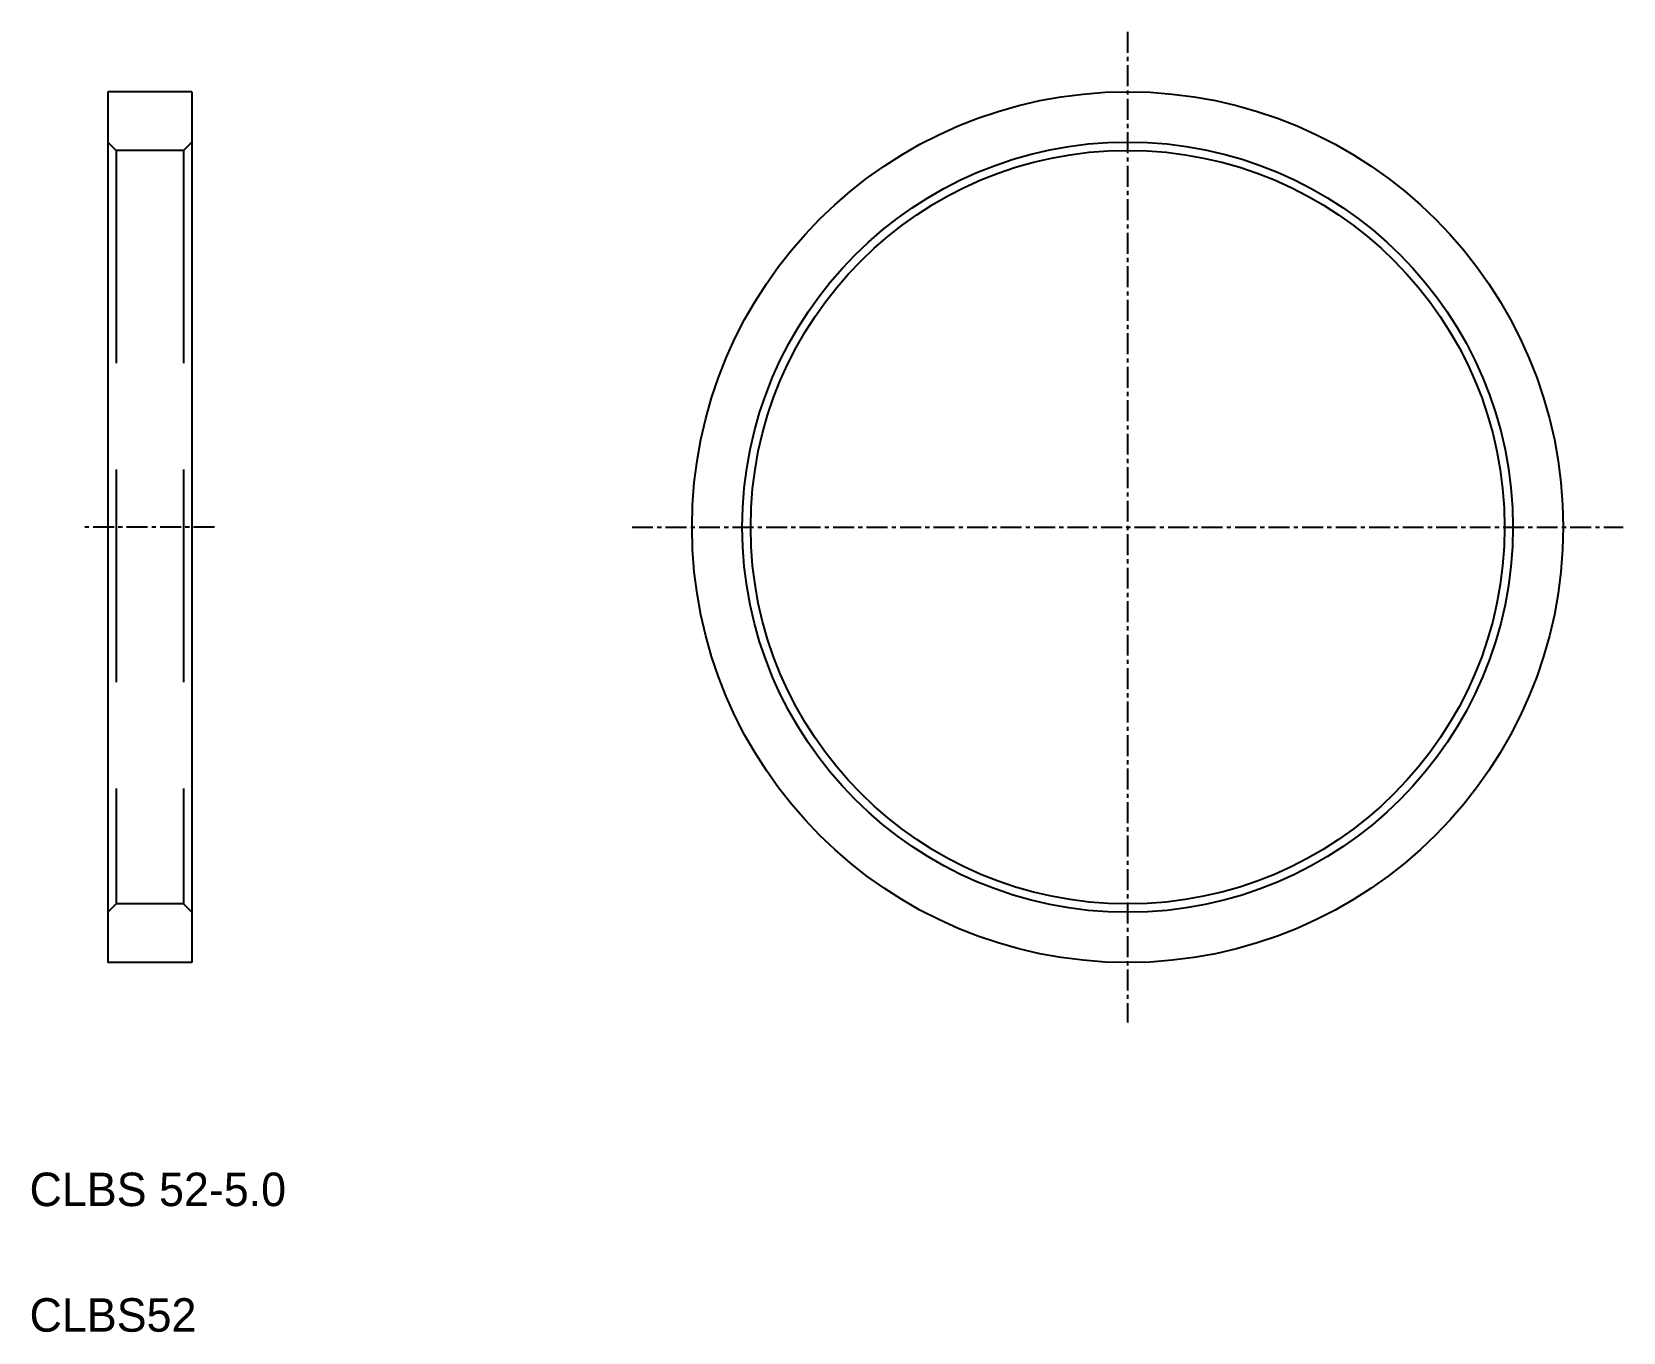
# Model space of a CAD drawing. Extents: x 146.9 to 241.9, y 81.1 to 158.7.
import ezdxf

# ---------------------------------------------------------------- set-up
doc = ezdxf.new("R2010")
doc.units = 0
doc.linetypes.add('CENTER', pattern=[2, 1.25, -0.25, 0.25, -0.25])
doc.linetypes.add('DASHED', pattern=[19.05, 12.7, -6.35])
doc.layers.get('0').update_dxf_attribs({"linetype": 'CONTINUOUS'})
doc.layers.add('CENTER', color=1, linetype='CENTER')

msp = doc.modelspace()

# ---------------------------------------------------------------- linework, layer by layer
for p, q in [((151.441, 155.134), (151.441, 103.134)), ((156.441, 155.134), (151.441, 155.134)), ((153.941, 155.134), (153.941, 155.134)), ((155.191, 155.134), (155.191, 155.134)), ((156.441, 155.134), (156.441, 103.134)), ((156.441, 103.134), (151.441, 103.134))]:
    msp.add_line(p, q)
at = {"color": 3, "linetype": 'DASHED'}
for p, q in [((151.941, 151.634), (151.441, 152.134)), ((155.941, 151.634), (156.441, 152.134)), ((151.941, 151.634), (151.941, 106.634)), ((155.941, 151.634), (151.941, 151.634)), ((155.941, 151.634), (155.941, 106.634)), ((151.941, 106.634), (151.441, 106.134)), ((155.941, 106.634), (151.941, 106.634)), ((155.941, 106.634), (156.441, 106.134))]:
    msp.add_line(p, q, dxfattribs=at)
for radius in [26, 23, 22.5]:
    msp.add_circle((212.305, 129.134), radius)
at = {"layer": 'CENTER', "color": 1, "linetype": 'CENTER'}
for p, q in [((212.305, 158.714), (212.305, 99.553)), ((157.806, 129.134), (149.857, 129.134)), ((182.724, 129.134), (241.885, 129.134))]:
    msp.add_line(p, q, dxfattribs=at)

# ---------------------------------------------------------------- texts
for s, p in [('CLBS 52-5.0', (146.761, 88.591)), ('CLBS52', (146.761, 81.091))]:
    msp.add_text(s, height=2).set_placement(p)

doc.saveas('drawing.dxf')
